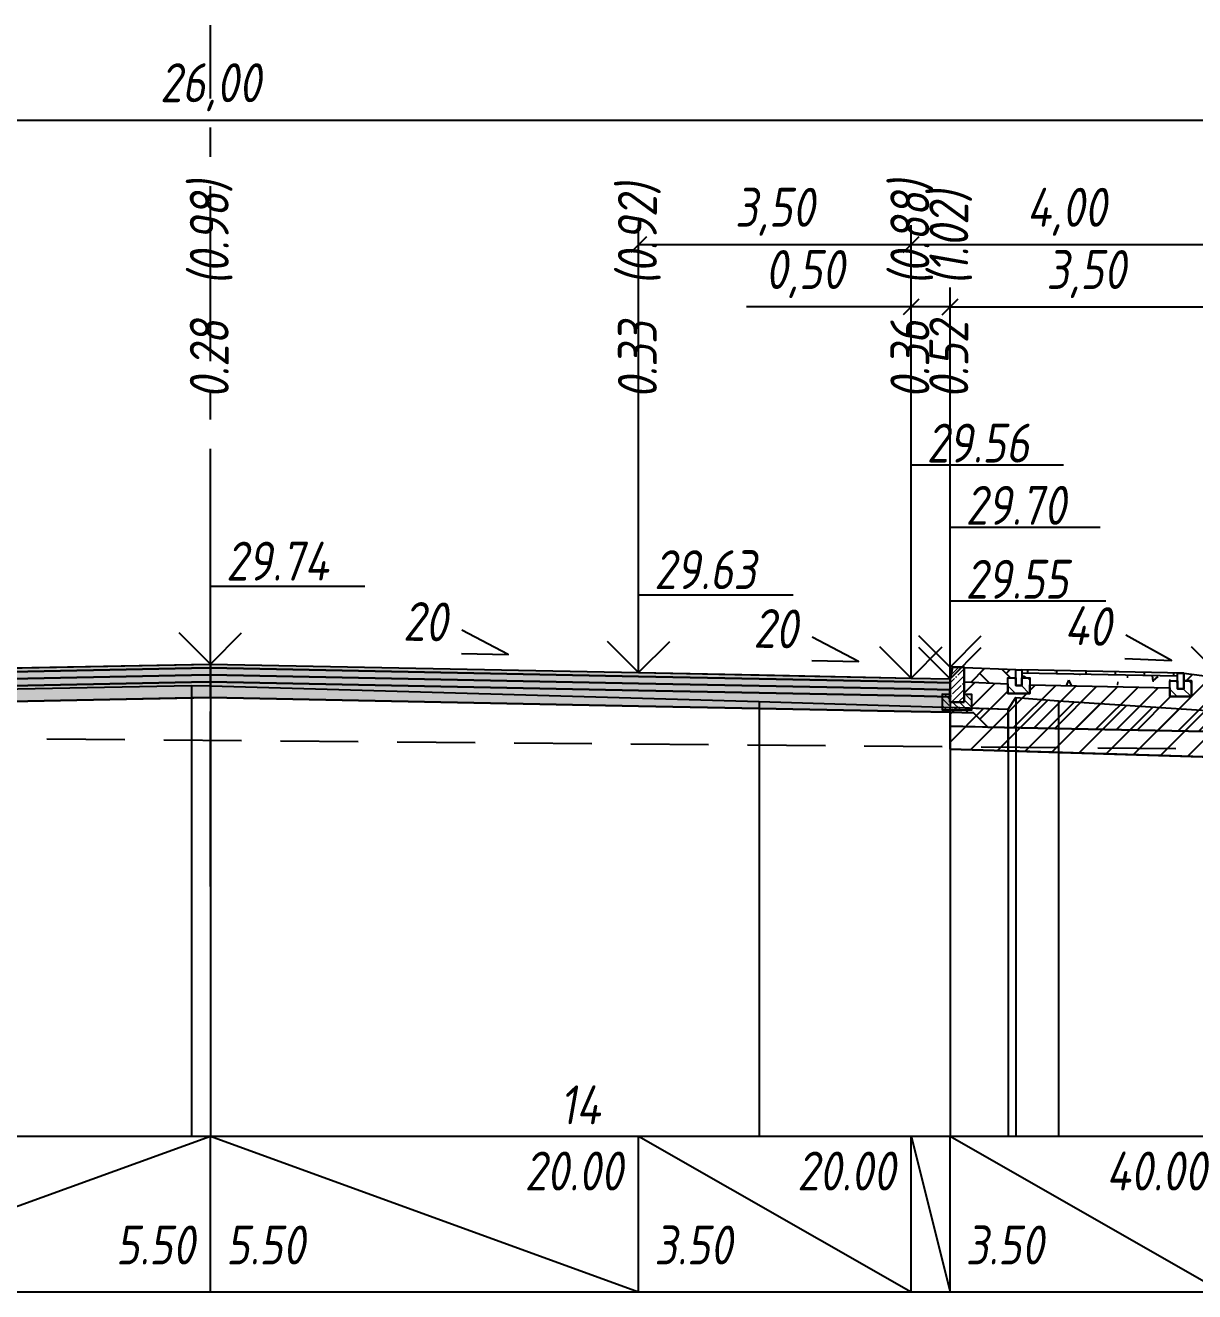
# Model space of a CAD drawing. Extents: x -717 to 1451, y -133302 to 233.
# Drawn here: x 199.3 to 274.4, y -108955 to -108873.6 of the extents above; entities that cross this region are included whole.
import ezdxf
from ezdxf.enums import TextEntityAlignment as Align

# ---------------------------------------------------------------- set-up
doc = ezdxf.new("R2010")
doc.units = 0
doc.linetypes.add('осевая2', pattern=[1.125, 0.75, -0.125, 0.125, -0.125])
doc.linetypes.add('штриховая', pattern=[0.75, 0.5, -0.25])
for name, color, linetype in [('Интерполированный поперечник', 2, 'Continuous'), ('КОД_399', 252, 'Continuous'), ('Код_514', 1, 'Continuous'), ('Контур_0', 7, 'Continuous'), ('Контур_2660', 7, 'Continuous'), ('Контур_400', 7, 'Continuous'), ('Контур_508', 7, 'Continuous'), ('Контур_512', 7, 'Continuous'), ('Контур_513', 7, 'Continuous'), ('Красный поперечник', 1, 'Continuous'), ('Объём_2501', 7, 'Continuous'), ('Объём_2650', 7, 'Continuous'), ('Объём_2660', 7, 'Continuous'), ('Ось', 1, 'осевая2'), ('Откосы', 7, 'Continuous'), ('Отметки покрытия', 7, 'Continuous'), ('Рабочие отметки', 7, 'Continuous'), ('Рабочие отметки доп.', 7, 'Continuous'), ('Слои выравнивания', 7, 'Continuous'), ('Таблица', 7, 'Continuous'), ('Уклоны проезжей части', 7, 'Continuous'), ('Черный поперечник', 3, 'Continuous')]:
    doc.layers.add(name, color=color, linetype=linetype)
for name, color, linetype, true_color in [('Контур_2540', 2, 'Continuous', 0xffff00), ('Контур_2570', 7, 'Continuous', 0x80ff00), ('Контур_2725', 7, 'Continuous', 0x323232), ('Контур_2760', 7, 'Continuous', 0x323232), ('Контур_2761', 7, 'Continuous', 0x323232), ('Контур_2762', 7, 'Continuous', 0x323232), ('Контур_2763', 7, 'Continuous', 0x323232), ('Контур_402', 7, 'Continuous', 0xff6464), ('Объём_2520', 7, 'Continuous', 0x80ffff), ('Объём_2540', 2, 'Continuous', 0xffff00), ('Объём_2563', 7, 'Continuous', 0xff8000), ('Объём_2600', 7, 'Continuous', 0x808000), ('Объём_2746', 2, 'Continuous', 0xffff00)]:
    doc.layers.add(name, color=color, linetype=linetype, true_color=true_color)
doc.styles.get("Standard").update_dxf_attribs({"font": 'txt', "height": 2.5})
doc.styles.add('М', font='romand.shx', dxfattribs={"width": 0.8, "oblique": 10, "height": 2.5})
doc.dimstyles.new('ISO-25', dxfattribs={"dimtxt": 2.5, "dimasz": 2.5, "dimexe": 1.25, "dimexo": 0.625, "dimtad": 1, "dimtxsty": 'Standard', "dimcen": 2.5, "dimadec": 0, "dimazin": 0, "dimtfac": 1, "dimtmove": 0, "dimatfit": 3, "dimfxl": 1, "dimarcsym": 0})

# ---------------------------------------------------------------- blocks, each defined once
blk = doc.blocks.new('_Oblique')
at = {"color": 0, "linetype": 'ByBlock', "lineweight": -2}
blk.add_line((-0.5, -0.5), (0.5, 0.5), dxfattribs=at)
blk = doc.blocks.new('*D3551')
at = {"color": 0, "lineweight": -2, "transparency": 16777216}
for p, q in [((258.657, -108915.066), (258.657, -108890.491)), ((276.157, -108915.016), (276.157, -108890.491)), ((258.657, -108891.741), (276.157, -108891.741))]:
    blk.add_line(p, q, dxfattribs=at)
at = {"layer": 'Defpoints', "color": 0, "transparency": 16777216}
for p in [(276.157, -108891.741), (258.657, -108915.691), (276.157, -108915.641)]:
    blk.add_point(p, dxfattribs=at)
at = {"color": 0, "lineweight": -2, "transparency": 16777216, "rotation": 180}
blk.add_blockref('_Oblique', (258.657, -108891.741), dxfattribs=at)
at = {"color": 0, "lineweight": -2, "transparency": 16777216}
blk.add_blockref('_Oblique', (276.157, -108891.741), dxfattribs=at)
at = {"color": 0, "transparency": 16777216, "insert": (267.407, -108889.628), "char_height": 2.5, "width": 9.58333, "attachment_point": 5, "style": 'М'}
blk.add_mtext('3,50', dxfattribs=at)
blk = doc.blocks.new('*D3553')
at = {"color": 0, "lineweight": -2, "transparency": 16777216}
for p, q in [((256.157, -108915.016), (256.157, -108890.491)), ((258.657, -108915.066), (258.657, -108890.491)), ((256.157, -108891.741), (245.583, -108891.741)), ((258.657, -108891.741), (256.157, -108891.741))]:
    blk.add_line(p, q, dxfattribs=at)
at = {"layer": 'Defpoints', "color": 0, "transparency": 16777216}
for p in [(258.657, -108891.741), (256.157, -108915.641), (258.657, -108915.691)]:
    blk.add_point(p, dxfattribs=at)
at = {"color": 0, "lineweight": -2, "transparency": 16777216, "rotation": 180}
blk.add_blockref('_Oblique', (256.157, -108891.741), dxfattribs=at)
at = {"color": 0, "lineweight": -2, "transparency": 16777216}
blk.add_blockref('_Oblique', (258.657, -108891.741), dxfattribs=at)
at = {"color": 0, "transparency": 16777216, "insert": (249.344, -108889.628), "char_height": 2.5, "width": 9.16667, "attachment_point": 5, "style": 'М'}
blk.add_mtext('0,50', dxfattribs=at)
blk = doc.blocks.new('*D3555')
at = {"color": 0, "lineweight": -2, "transparency": 16777216}
for p, q in [((238.657, -108914.666), (238.657, -108886.491)), ((256.157, -108915.016), (256.157, -108886.491)), ((256.157, -108887.741), (238.657, -108887.741))]:
    blk.add_line(p, q, dxfattribs=at)
at = {"layer": 'Defpoints', "color": 0, "transparency": 16777216}
for p in [(238.657, -108887.741), (238.657, -108915.291), (256.157, -108915.641)]:
    blk.add_point(p, dxfattribs=at)
at = {"color": 0, "lineweight": -2, "transparency": 16777216, "rotation": 180}
blk.add_blockref('_Oblique', (238.657, -108887.741), dxfattribs=at)
at = {"color": 0, "lineweight": -2, "transparency": 16777216}
blk.add_blockref('_Oblique', (256.157, -108887.741), dxfattribs=at)
at = {"color": 0, "transparency": 16777216, "insert": (247.407, -108885.628), "char_height": 2.5, "width": 9.58333, "attachment_point": 5, "style": 'М'}
blk.add_mtext('3,50', dxfattribs=at)
blk = doc.blocks.new('*D3556')
at = {"color": 0, "lineweight": -2, "transparency": 16777216}
for p, q in [((256.157, -108915.016), (256.157, -108886.491)), ((276.157, -108915.766), (276.157, -108886.491)), ((276.157, -108887.741), (256.157, -108887.741))]:
    blk.add_line(p, q, dxfattribs=at)
at = {"layer": 'Defpoints', "color": 0, "transparency": 16777216}
for p in [(256.157, -108887.741), (256.157, -108915.641), (276.157, -108916.391)]:
    blk.add_point(p, dxfattribs=at)
at = {"color": 0, "lineweight": -2, "transparency": 16777216, "rotation": 180}
blk.add_blockref('_Oblique', (256.157, -108887.741), dxfattribs=at)
at = {"color": 0, "lineweight": -2, "transparency": 16777216}
blk.add_blockref('_Oblique', (276.157, -108887.741), dxfattribs=at)
at = {"color": 0, "transparency": 16777216, "insert": (266.157, -108885.628), "char_height": 2.5, "width": 9.16667, "attachment_point": 5, "style": 'М'}
blk.add_mtext('4,00', dxfattribs=at)
blk = doc.blocks.new('*D3558')
at = {"color": 0, "lineweight": -2, "transparency": 16777216}
for p, q in [((146.157, -108915.766), (146.157, -108878.491)), ((276.157, -108915.766), (276.157, -108878.491)), ((146.157, -108879.741), (276.157, -108879.741))]:
    blk.add_line(p, q, dxfattribs=at)
at = {"layer": 'Defpoints', "color": 0, "transparency": 16777216}
for p in [(276.157, -108879.741), (146.157, -108916.391), (276.157, -108916.391)]:
    blk.add_point(p, dxfattribs=at)
at = {"color": 0, "lineweight": -2, "transparency": 16777216, "rotation": 180}
blk.add_blockref('_Oblique', (146.157, -108879.741), dxfattribs=at)
at = {"color": 0, "lineweight": -2, "transparency": 16777216}
blk.add_blockref('_Oblique', (276.157, -108879.741), dxfattribs=at)
at = {"color": 0, "transparency": 16777216, "insert": (211.157, -108877.628), "char_height": 2.5, "width": 11.66667, "attachment_point": 5, "style": 'М'}
blk.add_mtext('26,00', dxfattribs=at)
blk = doc.blocks.new('БР100.30.18')
at = {"linetype": 'Continuous', "lineweight": 13}
h = blk.add_hatch(dxfattribs=at)
h.set_pattern_fill('ANSI35', scale=5)
h.set_pattern_definition([(45, (-1504.996, -4799.2297), (-0.88388348, 0.88388348), []), (45, (-1504.1121, -4799.2297), (-0.88388348, 0.88388348), [1.5625, -0.3125, 0, -0.3125])])
h.paths.add_polyline_path([(0.3, 3.47), (1.8, 3.47), (1.8, -1.03), (0, -1.03), (0, 1.97)])
h = blk.add_hatch(dxfattribs=at)
h.set_pattern_fill('ANSI35', scale=5, angle=90)
h.set_pattern_definition([(135, (-1504.996, -4800.7297), (-0.88388348, -0.88388348), []), (135, (-1504.996, -4799.8458), (-0.88388348, -0.88388348), [1.5625, -0.3125, 0, -0.3125])])
h.paths.add_polyline_path([(-1, -0.03), (0, -0.03), (0, -1.03), (1.8, -1.03), (1.8, -0.03), (2.8, -0.03), (2.8, -2.03), (-1, -2.03)])
at = {"color": 7, "lineweight": 30}
blk.add_lwpolyline([(1.8, -1.03), (0, -1.03), (0, 1.97), (0.3, 3.47), (1.8, 3.47)], close=True, dxfattribs=at)
at = {"linetype": 'Continuous'}
blk.add_lwpolyline([(0, -0.03), (-1, -0.03), (-1, -2.03), (2.8, -2.03), (2.8, -0.03), (1.8, -0.03)], dxfattribs=at)

msp = doc.modelspace()

# ---------------------------------------------------------------- hatches: boundary and pattern name
at = {"linetype": 'Continuous'}
h = msp.add_hatch(dxfattribs=at)
h.set_pattern_fill('AR-HBONE', color=253, scale=0.3)
h.set_pattern_definition([(45, (-36.4145, -114720.9126), (0, 1.69705627), [3.6, -1.2]), (135, (-35.566, -114720.064), (1e-16, 1.69705627), [3.6, -1.2])])
h.paths.add_polyline_path([(263.278, -108915.063), (263.278, -108916.063), (263.278, -108916.063)])
h.paths.add_polyline_path([(259.558, -108914.914), (262.878, -108915.063), (262.878, -108915.563), (262.378, -108915.563), (262.378, -108915.942), (259.557, -108915.815)])
at = {"linetype": 'Continuous', "lineweight": 13}
h = msp.add_hatch(dxfattribs=at)
h.set_pattern_fill('ANSI35', scale=5, angle=90)
h.set_pattern_definition([(135, (-1604.8052, -43187.435), (-0.883883476, -0.883883476), []), (135, (-1604.8052, -43186.5512), (-0.883883476, -0.883883476), [1.5625, -0.3125, 0, -0.3125])])
h.paths.add_polyline_path([(262.378, -108915.563), (262.878, -108915.563), (262.878, -108916.063), (263.278, -108916.063), (263.278, -108915.563), (263.778, -108915.563), (263.778, -108916.563), (262.378, -108916.563)])
at = {"linetype": 'Continuous'}
h = msp.add_hatch(dxfattribs=at)
h.set_pattern_fill('ANSI31', color=256, scale=15, angle=45, style=0)
h.set_pattern_definition([(90, (-1648.8507, -113868.694), (-1.875, 3e-16), [])])
h.paths.add_polyline_path([(273.274, -108915.269), (263.278, -108915.063), (263.278, -108915.263), (273.274, -108915.461)])
at = {"linetype": 'Continuous', "lineweight": 13}
h = msp.add_hatch(dxfattribs=at)
h.set_pattern_fill('ANSI35', scale=5, angle=90)
h.set_pattern_definition([(135, (-1594.4097, -43187.6411), (-0.883883476, -0.883883476), []), (135, (-1594.4097, -43186.7573), (-0.883883476, -0.883883476), [1.5625, -0.3125, 0, -0.3125])])
h.paths.add_polyline_path([(272.774, -108915.769), (273.274, -108915.769), (273.274, -108916.269), (273.674, -108916.269), (273.674, -108915.769), (274.174, -108915.769), (274.174, -108916.769), (272.774, -108916.769)])
at = {"layer": 'КОД_399'}
h = msp.add_hatch(dxfattribs=at)
h.set_pattern_fill('AR-CONC', scale=0.7, angle=45, style=0)
h.set_pattern_definition([(95, (-1648.9326, -113868.7833), (3.860864, 3.2396496), [0.525, -5.775]), (40, (-1648.9326, -113868.7833), (-4.409945, 3.036377), [0.42, -4.62]), (145.45144, (-1648.611, -113868.5133), (-0.549081, 6.2760265), [0.4461813, -4.907995]), (91.1842, (-1649.9226, -113867.7934), (6.101854, 4.4632964), [0.7875, -8.6625]), (141.63564, (-1649.414, -113867.4214), (-0.1953, 9.447982), [0.669272, -7.361996]), (36.18416, (-1649.9226, -113867.793), (-0.1953, 9.447982), [0.63, -6.93]), (66, (-1649.18, -113867.546), (4.947401, 0.9616773), [0.525, -5.775]), (11, (-1649.18, -113867.546), (-2.38496, 4.793659), [0.42, -4.62]), (116.45144, (-1648.768, -113867.4657), (2.562441, 5.7553363), [0.4461813, -4.907995]), (82.5, (-1648.9326, -113868.7833), (-1.5875523, 1.7079287), [0, -4.564, 0, -4.69, 0, -4.6375]), (52.5, (-1648.9326, -113868.7833), (-0.6501106, 3.2543661), [0, -2.674, 0, -4.459, 0, -1.7675]), (12.5, (-1650.0364, -113869.8871), (2.7539272, 2.5306453), [0, -1.75, 0, -5.46, 0, -7.245]), (2.5, (-1650.5314, -113870.382), (2.3911299, 3.3821186), [0, -2.275, 0, -3.626, 0, -5.145])])
h.paths.add_polyline_path([(272.774, -108915.769), (273.274, -108915.769), (273.274, -108915.461), (263.278, -108915.263), (263.278, -108915.563), (263.778, -108915.563), (263.778, -108916.023), (272.774, -108916.202)])
at = {"layer": 'Объём_2563'}
h = msp.add_hatch(dxfattribs=at)
h.set_pattern_fill('ANSI31', color=256, scale=0.3)
h.paths.add_polyline_path([(162.157, -108917.808), (161.239, -108918.727), (140.822, -108919.135), (146.157, -108915.578), (148.641, -108915.269), (148.641, -108915.769), (148.141, -108915.769), (148.141, -108916.769), (149.541, -108916.769), (149.541, -108916.202), (158.536, -108916.024), (158.536, -108916.563), (159.936, -108916.563), (159.936, -108915.942), (162.757, -108915.815), (162.758, -108916.629), (162.258, -108916.63), (162.259, -108917.63), (163.657, -108917.628), (163.657, -108917.778)])
h.paths.add_polyline_path([(261.076, -108918.727), (260.157, -108917.808), (258.657, -108917.778), (258.657, -108917.628), (260.055, -108917.63), (260.056, -108916.63), (259.556, -108916.629), (259.557, -108915.815), (262.378, -108915.942), (262.378, -108916.563), (263.778, -108916.563), (263.778, -108916.023), (272.774, -108916.202), (272.774, -108916.769), (274.174, -108916.769), (274.174, -108915.769), (273.674, -108915.769), (273.674, -108915.269), (276.157, -108915.578), (281.492, -108919.135)])
at = {"layer": 'Объём_2600'}
h = msp.add_hatch(dxfattribs=at)
h.set_pattern_fill('ANSI31', color=6, scale=0.4)
h.paths.add_polyline_path([(163.657, -108920.153), (141.062, -108920.831), (141.062, -108919.589), (145.783, -108917.909), (145.783, -108917.159), (154.065, -108916.591), (156.727, -108916.529), (157.227, -108917.278), (163.657, -108917.074)])
h.paths.add_polyline_path([(283.315, -108921.552), (283.315, -108920.893), (258.657, -108920.153), (258.657, -108917.459), (262.392, -108917.573), (262.892, -108916.822), (265.634, -108917.039), (275.156, -108917.664), (278.602, -108918.369), (278.602, -108919.119), (284.922, -108920.919), (284.168, -108920.919), (284.168, -108922.12)])
h.paths.add_polyline_path([(291.962, -108920.919), (285.392, -108920.919), (289.946, -108919.745), (293.795, -108919.2), (294.222, -108919.412), (292.815, -108920.35), (292.815, -108921.552), (291.962, -108922.12)])
at = {"layer": 'Слои выравнивания'}
for color, points in [(2, [(163.657, -108915.628), (166.157, -108915.578), (173.094, -108915.44), (183.657, -108915.228), (209.942, -108914.703), (211.157, -108914.678), (211.157, -108914.928), (209.942, -108914.953), (183.657, -108915.478), (173.094, -108915.69), (166.157, -108915.828), (163.657, -108915.878)]), (3, [(163.657, -108915.878), (166.157, -108915.828), (173.094, -108915.69), (183.657, -108915.478), (209.942, -108914.953), (211.157, -108914.928), (211.157, -108915.378), (209.942, -108915.403), (183.657, -108915.928), (173.094, -108916.14), (166.157, -108916.278), (163.657, -108916.328)]), (2, [(211.157, -108914.678), (238.657, -108915.228), (246.397, -108915.383), (256.157, -108915.578), (258.657, -108915.628), (258.657, -108915.878), (256.157, -108915.828), (246.397, -108915.633), (238.657, -108915.478), (211.157, -108914.928)]), (3, [(211.157, -108914.928), (238.657, -108915.478), (246.397, -108915.633), (256.157, -108915.828), (258.657, -108915.878), (258.657, -108916.328), (256.157, -108916.278), (246.397, -108916.083), (238.657, -108915.928), (211.157, -108915.378)]), (4, [(163.657, -108916.328), (166.157, -108916.278), (173.094, -108916.14), (183.657, -108915.928), (209.942, -108915.403), (211.157, -108915.378), (211.157, -108915.828), (209.942, -108915.853), (183.657, -108916.378), (173.094, -108916.59), (166.157, -108916.728), (163.657, -108916.778)]), (4, [(211.157, -108915.378), (238.657, -108915.928), (246.397, -108916.083), (256.157, -108916.278), (258.657, -108916.328), (258.657, -108916.778), (256.157, -108916.728), (246.397, -108916.533), (238.657, -108916.378), (211.157, -108915.828)]), (5, [(163.657, -108916.778), (166.157, -108916.728), (173.094, -108916.59), (183.657, -108916.378), (209.942, -108915.853), (211.157, -108915.828), (211.157, -108916.828), (209.942, -108916.853), (183.657, -108917.378), (173.094, -108917.59), (166.157, -108917.728), (163.657, -108917.778)]), (5, [(211.157, -108915.828), (238.657, -108916.378), (246.397, -108916.533), (256.157, -108916.728), (258.657, -108916.778), (258.657, -108917.778), (256.157, -108917.728), (246.397, -108917.533), (238.657, -108917.378), (211.157, -108916.828)])]:
    msp.add_hatch(color=color, dxfattribs=at).paths.add_polyline_path(points)

# ---------------------------------------------------------------- linework, layer by layer
for points in [[(262.878, -108915.063), (259.558, -108914.914), (259.557, -108915.815), (262.378, -108915.942), (262.378, -108915.563), (262.878, -108915.563), (262.878, -108915.063)], [(263.278, -108915.563), (263.778, -108915.563), (263.778, -108916.563), (262.378, -108916.563), (262.378, -108915.563), (262.878, -108915.563), (262.878, -108916.063), (263.278, -108916.063), (263.278, -108915.563)], [(262.878, -108915.063), (263.278, -108915.063), (263.278, -108916.063), (262.878, -108916.063), (262.878, -108915.063)], [(273.674, -108915.269), (263.278, -108915.063)], [(273.274, -108915.461), (263.278, -108915.263)], [(273.274, -108915.269), (273.674, -108915.269), (273.674, -108916.269), (273.274, -108916.269), (273.274, -108915.269)], [(263.778, -108916.023), (272.774, -108916.202)], [(273.674, -108915.769), (274.174, -108915.769), (274.174, -108916.769), (272.774, -108916.769), (272.774, -108915.769), (273.274, -108915.769), (273.274, -108916.269), (273.674, -108916.269), (273.674, -108915.769)]]:
    msp.add_lwpolyline(points)
at = {"layer": 'Интерполированный поперечник', "linetype": 'штриховая', "ltscale": 10, "flags": 128}
msp.add_lwpolyline([(140.657, -108918.971), (285.139, -108920.204)], dxfattribs=at)
at = {"layer": 'Код_514'}
for p, q in [((183.657, -108955), (211.157, -108945)), ((211.157, -108955), (211.157, -108945)), ((211.157, -108945), (238.657, -108955)), ((238.657, -108955), (238.657, -108945)), ((238.657, -108945), (256.157, -108955)), ((256.157, -108955), (256.157, -108945)), ((256.157, -108945), (258.657, -108955)), ((258.657, -108955), (258.657, -108945)), ((258.657, -108955), (258.657, -108945)), ((258.657, -108945), (276.157, -108955))]:
    msp.add_line(p, q, dxfattribs=at)
at = {"layer": 'Контур_0', "color": 250, "flags": 128}
for points in [[(258.657, -108918.678), (258.657, -108917.778), (260.157, -108917.808), (261.076, -108918.727), (258.657, -108918.678), (258.657, -108918.678)], [(258.657, -108917.778), (260.157, -108917.808), (261.076, -108918.727), (281.492, -108919.135)]]:
    msp.add_lwpolyline(points, dxfattribs=at)
at = {"layer": 'Контур_2540', "flags": 128}
msp.add_lwpolyline([(281.492, -108919.135), (283.315, -108920.35), (283.315, -108920.893), (258.657, -108920.153), (258.657, -108918.678), (281.492, -108919.135), (281.492, -108919.135)], dxfattribs=at)
at = {"layer": 'Контур_2570', "flags": 128}
msp.add_lwpolyline([(173.094, -108916.774), (209.942, -108916.053), (211.157, -108916.087), (246.397, -108917.085), (262.392, -108917.573), (262.892, -108916.822), (265.634, -108917.039), (275.156, -108917.664), (278.602, -108918.369), (278.602, -108919.119), (280.258, -108919.588), (285.145, -108920.982), (285.145, -108920.982), (289.946, -108919.745), (293.795, -108919.2), (294.253, -108919.427), (304.938, -108919.376), (311.994, -108919.331), (314.134, -108918.789), (320.332, -108916.918)], dxfattribs=at)
at = {"layer": 'Контур_2660', "flags": 128}
msp.add_lwpolyline([(258.657, -108920.153), (283.315, -108920.893)], dxfattribs=at)
at = {"layer": 'Контур_2725', "flags": 128}
msp.add_lwpolyline([(163.657, -108917.778), (166.157, -108917.728), (173.094, -108917.59), (183.657, -108917.378), (209.942, -108916.853), (211.157, -108916.828), (238.657, -108917.378), (246.397, -108917.533), (256.157, -108917.728), (258.657, -108917.778)], dxfattribs=at)
at = {"layer": 'Контур_2760', "flags": 128}
msp.add_lwpolyline([(163.657, -108915.628), (166.157, -108915.578), (173.094, -108915.44), (183.657, -108915.228), (209.942, -108914.703), (211.157, -108914.678), (238.657, -108915.228), (246.397, -108915.383), (256.157, -108915.578), (258.657, -108915.628)], dxfattribs=at)
at = {"layer": 'Контур_2761', "flags": 128}
msp.add_lwpolyline([(163.657, -108915.878), (166.157, -108915.828), (173.094, -108915.69), (183.657, -108915.478), (209.942, -108914.953), (211.157, -108914.928), (238.657, -108915.478), (246.397, -108915.633), (256.157, -108915.828), (258.657, -108915.878)], dxfattribs=at)
at = {"layer": 'Контур_2762', "flags": 128}
msp.add_lwpolyline([(163.657, -108916.328), (166.157, -108916.278), (173.094, -108916.14), (183.657, -108915.928), (209.942, -108915.403), (211.157, -108915.378), (238.657, -108915.928), (246.397, -108916.083), (256.157, -108916.278), (258.657, -108916.328)], dxfattribs=at)
at = {"layer": 'Контур_2763', "flags": 128}
msp.add_lwpolyline([(163.657, -108916.778), (166.157, -108916.728), (173.094, -108916.59), (183.657, -108916.378), (209.942, -108915.853), (211.157, -108915.828), (238.657, -108916.378), (246.397, -108916.533), (256.157, -108916.728), (258.657, -108916.778)], dxfattribs=at)
at = {"layer": 'Контур_400', "flags": 128}
for points in [[(163.657, -108915.628), (166.157, -108915.578), (166.157, -108915.578), (166.157, -108915.578), (166.157, -108915.578), (166.157, -108915.578), (166.157, -108915.578), (183.657, -108915.228), (211.157, -108914.678)], [(211.157, -108914.678), (238.657, -108915.228), (256.157, -108915.578), (256.157, -108915.578), (256.157, -108915.578), (256.157, -108915.578), (256.157, -108915.578), (256.157, -108915.578), (258.657, -108915.628)]]:
    msp.add_lwpolyline(points, dxfattribs=at)
at = {"layer": 'Контур_402', "flags": 128}
msp.add_lwpolyline([(138.147, -108920.919), (163.657, -108920.153), (163.657, -108917.778), (211.157, -108916.828), (258.657, -108917.778), (258.657, -108920.153), (283.315, -108920.893)], dxfattribs=at)
at = {"layer": 'Контур_508', "flags": 128}
msp.add_lwpolyline([(105, -108908.317), (126.275, -108922.5), (126.275, -108923.702), (129.722, -108926), (130.025, -108926), (132.025, -108926), (132.328, -108926), (135.775, -108923.702), (135.775, -108922.5), (138.147, -108920.919), (163.657, -108920.153), (163.657, -108917.778), (211.157, -108916.828), (258.657, -108917.778), (258.657, -108920.153), (283.315, -108920.893), (283.315, -108921.552), (286.762, -108923.85), (287.065, -108923.85), (289.065, -108923.85), (289.368, -108923.85), (292.815, -108921.552), (292.815, -108920.35), (295.332, -108918.672)], dxfattribs=at)
at = {"layer": 'Контур_512', "flags": 128}
msp.add_lwpolyline([(258.657, -108920.153), (283.315, -108920.893), (283.315, -108921.552), (286.762, -108923.85), (287.065, -108923.85), (289.065, -108923.85), (289.368, -108923.85), (292.815, -108921.552), (292.815, -108920.35), (295.332, -108918.672)], dxfattribs=at)
at = {"layer": 'Контур_513', "flags": 128}
msp.add_lwpolyline([(105, -108908.317), (126.275, -108922.5), (126.275, -108923.702), (129.722, -108926), (130.025, -108926), (132.025, -108926), (132.328, -108926), (135.775, -108923.702), (135.775, -108922.5), (138.147, -108920.919), (163.657, -108920.153), (163.657, -108917.778), (211.157, -108916.828), (258.657, -108917.778), (258.657, -108920.153), (283.315, -108920.893), (283.315, -108921.552), (286.762, -108923.85), (287.065, -108923.85), (289.065, -108923.85), (289.368, -108923.85), (292.815, -108921.552), (292.815, -108920.35), (295.332, -108918.672)], dxfattribs=at)
at = {"layer": 'Красный поперечник'}
for p, q in [((183.657, -108915.228), (211.157, -108914.678)), ((211.157, -108914.678), (238.657, -108915.228)), ((238.657, -108915.228), (256.157, -108915.578)), ((256.157, -108915.578), (258.657, -108915.628)), ((258.657, -108920.153), (258.657, -108945))]:
    msp.add_line(p, q, dxfattribs=at)
at = {"layer": 'Объём_2501', "flags": 128}
for points in [[(163.657, -108915.628), (166.157, -108915.578), (166.157, -108915.578), (166.157, -108915.578), (166.157, -108915.578), (166.157, -108915.578), (166.157, -108915.578), (183.657, -108915.228), (211.157, -108914.678)], [(211.157, -108914.678), (238.657, -108915.228), (256.157, -108915.578), (256.157, -108915.578), (256.157, -108915.578), (256.157, -108915.578), (256.157, -108915.578), (256.157, -108915.578), (258.657, -108915.628)]]:
    msp.add_lwpolyline(points, dxfattribs=at)
at = {"layer": 'Объём_2520', "color": 250, "flags": 128}
msp.add_lwpolyline([(258.657, -108918.678), (258.657, -108917.778), (260.157, -108917.808), (261.076, -108918.727), (258.657, -108918.678), (258.657, -108918.678)], dxfattribs=at)
at = {"layer": 'Объём_2540', "flags": 128}
msp.add_lwpolyline([(281.492, -108919.135), (283.315, -108920.35), (283.315, -108920.893), (258.657, -108920.153), (258.657, -108918.678), (281.492, -108919.135), (281.492, -108919.135)], dxfattribs=at)
at = {"layer": 'Объём_2563', "color": 250, "flags": 128}
msp.add_lwpolyline([(261.076, -108918.727), (260.157, -108917.808), (258.657, -108917.778), (258.657, -108917.628), (260.055, -108917.63), (260.056, -108916.63), (259.556, -108916.629), (259.557, -108915.815), (262.378, -108915.942), (262.378, -108916.563), (263.778, -108916.563), (263.778, -108916.023), (272.774, -108916.202), (272.774, -108916.769), (274.174, -108916.769), (274.174, -108915.769), (273.674, -108915.769), (273.674, -108915.269), (276.157, -108915.578), (281.492, -108919.135), (261.076, -108918.727), (261.076, -108918.727)], dxfattribs=at)
at = {"layer": 'Объём_2650', "color": 6, "flags": 128}
msp.add_lwpolyline([(283.315, -108921.552), (283.315, -108920.893), (258.657, -108920.153), (258.657, -108917.459), (262.392, -108917.573), (262.892, -108916.822), (265.634, -108917.039), (275.156, -108917.664), (278.602, -108918.369), (278.602, -108919.119), (284.922, -108920.919), (284.168, -108920.919), (284.168, -108922.12), (283.315, -108921.552), (283.315, -108921.552)], dxfattribs=at)
at = {"layer": 'Объём_2660', "flags": 128}
msp.add_lwpolyline([(258.657, -108920.153), (283.315, -108920.893)], dxfattribs=at)
at = {"layer": 'Объём_2746', "flags": 128}
msp.add_lwpolyline([(292.815, -108921.552), (289.368, -108923.85), (286.762, -108923.85), (283.315, -108921.552), (283.315, -108920.893), (262.392, -108920.265), (262.392, -108917.573), (262.892, -108916.822), (265.634, -108917.039), (275.156, -108917.664), (278.602, -108918.369), (278.602, -108919.119), (283.603, -108920.542), (287.065, -108922.85), (289.065, -108922.85), (292.815, -108920.35), (292.815, -108921.552), (292.815, -108921.552)], dxfattribs=at)
at = {"layer": 'Ось', "ltscale": 15}
msp.add_line((211.157, -108928.971), (211.157, -108873.649), dxfattribs=at)
at = {"layer": 'Откосы', "color": 1, "flags": 128}
for points in [[(227.277, -108914), (230.276, -108914.06), (227.307, -108912.501)], [(249.777, -108914.45), (252.776, -108914.51), (249.807, -108912.951)], [(269.895, -108914.327), (272.893, -108914.447), (269.955, -108912.828)]]:
    msp.add_lwpolyline(points, dxfattribs=at)
at = {"layer": 'Отметки покрытия', "color": 1}
for p, q in [((256.157, -108915.578), (256.157, -108901.878)), ((256.157, -108901.878), (265.951, -108901.878)), ((258.657, -108914.878), (258.657, -108905.878)), ((258.657, -108905.878), (268.304, -108905.878)), ((211.157, -108914.678), (211.157, -108909.678)), ((211.157, -108909.678), (221.063, -108909.678)), ((238.657, -108915.228), (238.657, -108910.228)), ((238.657, -108910.228), (248.579, -108910.228)), ((258.657, -108915.628), (258.657, -108910.628)), ((258.657, -108910.628), (268.666, -108910.628)), ((211.157, -108914.678), (209.157, -108912.678)), ((211.157, -108914.678), (213.157, -108912.678)), ((238.657, -108915.228), (236.657, -108913.228)), ((238.657, -108915.228), (240.657, -108913.228)), ((258.657, -108914.878), (256.657, -108912.878)), ((258.657, -108914.878), (260.657, -108912.878)), ((256.157, -108915.578), (254.157, -108913.578)), ((256.157, -108915.578), (258.157, -108913.578)), ((258.657, -108915.628), (256.657, -108913.628)), ((258.657, -108915.628), (260.657, -108913.628)), ((276.157, -108915.578), (274.157, -108913.578))]:
    msp.add_line(p, q, dxfattribs=at)
at = {"layer": 'Слои выравнивания'}
for p, q in [((211.157, -108914.678), (211.157, -108945)), ((258.657, -108915.628), (258.657, -108945))]:
    msp.add_line(p, q, dxfattribs=at)
at = {"layer": 'Слои выравнивания', "color": 2, "flags": 128}
for points in [[(163.657, -108915.628), (166.157, -108915.578), (173.094, -108915.44), (183.657, -108915.228), (209.942, -108914.703), (211.157, -108914.678), (211.157, -108914.928), (209.942, -108914.953), (183.657, -108915.478), (173.094, -108915.69), (166.157, -108915.828), (163.657, -108915.878)], [(211.157, -108914.678), (238.657, -108915.228), (246.397, -108915.383), (256.157, -108915.578), (258.657, -108915.628), (258.657, -108915.878), (256.157, -108915.828), (246.397, -108915.633), (238.657, -108915.478), (211.157, -108914.928)]]:
    msp.add_lwpolyline(points, close=True, dxfattribs=at)
at = {"layer": 'Слои выравнивания', "color": 3, "flags": 128}
for points in [[(163.657, -108915.878), (166.157, -108915.828), (173.094, -108915.69), (183.657, -108915.478), (209.942, -108914.953), (211.157, -108914.928), (211.157, -108915.378), (209.942, -108915.403), (183.657, -108915.928), (173.094, -108916.14), (166.157, -108916.278), (163.657, -108916.328)], [(211.157, -108914.928), (238.657, -108915.478), (246.397, -108915.633), (256.157, -108915.828), (258.657, -108915.878), (258.657, -108916.328), (256.157, -108916.278), (246.397, -108916.083), (238.657, -108915.928), (211.157, -108915.378)]]:
    msp.add_lwpolyline(points, close=True, dxfattribs=at)
at = {"layer": 'Слои выравнивания', "color": 4, "flags": 128}
for points in [[(163.657, -108916.328), (166.157, -108916.278), (173.094, -108916.14), (183.657, -108915.928), (209.942, -108915.403), (211.157, -108915.378), (211.157, -108915.828), (209.942, -108915.853), (183.657, -108916.378), (173.094, -108916.59), (166.157, -108916.728), (163.657, -108916.778)], [(211.157, -108915.378), (238.657, -108915.928), (246.397, -108916.083), (256.157, -108916.278), (258.657, -108916.328), (258.657, -108916.778), (256.157, -108916.728), (246.397, -108916.533), (238.657, -108916.378), (211.157, -108915.828)]]:
    msp.add_lwpolyline(points, close=True, dxfattribs=at)
at = {"layer": 'Слои выравнивания', "color": 5, "flags": 128}
for points in [[(163.657, -108916.778), (166.157, -108916.728), (173.094, -108916.59), (183.657, -108916.378), (209.942, -108915.853), (211.157, -108915.828), (211.157, -108916.828), (209.942, -108916.853), (183.657, -108917.378), (173.094, -108917.59), (166.157, -108917.728), (163.657, -108917.778)], [(211.157, -108915.828), (238.657, -108916.378), (246.397, -108916.533), (256.157, -108916.728), (258.657, -108916.778), (258.657, -108917.778), (256.157, -108917.728), (246.397, -108917.533), (238.657, -108917.378), (211.157, -108916.828)]]:
    msp.add_lwpolyline(points, close=True, dxfattribs=at)
at = {"layer": 'Таблица'}
for p, q in [((80, -108945), (320.332, -108945)), ((80, -108955), (320.332, -108955))]:
    msp.add_line(p, q, dxfattribs=at)
at = {"layer": 'Уклоны проезжей части', "color": 1, "flags": 128}
for points in [[(227.277, -108914), (230.276, -108914.06), (227.307, -108912.501)], [(249.777, -108914.45), (252.776, -108914.51), (249.807, -108912.951)], [(269.895, -108914.327), (272.893, -108914.447), (269.955, -108912.828)]]:
    msp.add_lwpolyline(points, dxfattribs=at)
at = {"layer": 'Черный поперечник', "color": 7}
for p, q in [((209.942, -108916.053), (209.942, -108945)), ((211.157, -108916.087), (211.157, -108945)), ((246.397, -108917.085), (246.397, -108945)), ((262.892, -108916.822), (262.892, -108945)), ((265.634, -108917.039), (265.634, -108945)), ((262.392, -108917.573), (262.392, -108945))]:
    msp.add_line(p, q, dxfattribs=at)
at = {"layer": 'Черный поперечник', "flags": 128}
msp.add_lwpolyline([(173.094, -108916.774), (209.942, -108916.053), (211.157, -108916.087), (246.397, -108917.085), (262.392, -108917.573), (262.892, -108916.822), (265.634, -108917.039), (275.156, -108917.664), (278.602, -108918.369), (280.258, -108918.838), (285.145, -108920.232), (289.946, -108918.995), (293.795, -108918.45), (294.253, -108918.677), (304.938, -108918.626), (311.994, -108918.581), (314.134, -108918.039), (320.332, -108916.168)], dxfattribs=at)

# ---------------------------------------------------------------- block references
at = {"lineweight": 18, "xscale": 0.5, "yscale": 0.5, "zscale": 0.5, "rotation": 359.9444632229611}
msp.add_blockref('БР100.30.18', (258.656, -108916.612), dxfattribs=at)

# ---------------------------------------------------------------- texts
at = {"layer": 'Код_514', "style": 'М', "oblique": 10, "width": 0.8}
for s, p in [('20.00', (237.657, -108946)), ('20.00', (255.157, -108946)), ('40.00', (275.157, -108946))]:
    msp.add_text(s, height=2.5, dxfattribs=at).set_placement(p, align=Align.TOP_RIGHT)
msp.add_text('5.50', height=2.5, dxfattribs=at).set_placement((210.157, -108954), align=Align.BOTTOM_RIGHT)
for s, p in [('5.50', (212.157, -108954)), ('3.50', (239.657, -108954)), ('3.50', (259.657, -108954))]:
    msp.add_text(s, height=2.5, dxfattribs=at).set_placement(p, align=Align.BOTTOM_LEFT)
at = {"layer": 'Откосы', "color": 1, "style": 'М', "oblique": 10, "width": 0.8}
for s, rotation, p in [('20', 358.85423, (224.927, -108913.954)), ('20', 358.85423, (247.427, -108914.404)), ('40', 357.70938, (267.447, -108914.229))]:
    msp.add_text(s, height=2.5, rotation=rotation, dxfattribs=at).set_placement(p, align=Align.BOTTOM_CENTER)
at = {"layer": 'Отметки покрытия', "color": 1, "style": 'М', "oblique": 10, "width": 0.8}
for s, p in [('29.56', (257.157, -108902.486)), ('29.70', (259.657, -108906.486)), ('29.74', (212.157, -108910.069)), ('29.63', (239.657, -108910.619)), ('29.55', (259.657, -108911.236))]:
    msp.add_text(s, height=2.5, dxfattribs=at).set_placement(p, align=Align.BOTTOM_LEFT)
at = {"layer": 'Рабочие отметки', "color": 1, "style": 'М', "oblique": 10, "width": 0.8}
for s, p in [('0.28', (211.079, -108897.628)), ('0.33', (238.579, -108897.628)), ('0.36', (256.079, -108897.628)), ('0.52', (258.579, -108897.628))]:
    msp.add_text(s, height=2.5, rotation=90, dxfattribs=at).set_placement(p, align=Align.MIDDLE_LEFT)
at = {"layer": 'Рабочие отметки доп.', "color": 1, "style": 'М', "oblique": 10, "width": 0.8}
for s, p in [('(0.98)', (211.079, -108890.328)), ('(0.92)', (238.579, -108890.328)), ('(0.88)', (256.079, -108890.328)), ('(1.02)', (258.579, -108890.328))]:
    msp.add_text(s, height=2.5, rotation=90, dxfattribs=at).set_placement(p, align=Align.MIDDLE_LEFT)
at = {"layer": 'Слои выравнивания', "style": 'М', "oblique": 10, "width": 0.8}
msp.add_text('14', height=2.5, dxfattribs=at).set_placement((234.907, -108945), align=Align.BOTTOM_CENTER)
at = {"layer": 'Уклоны проезжей части', "color": 1, "style": 'М', "oblique": 10, "width": 0.8}
for s, rotation, p in [('20', 358.85423, (224.927, -108913.954)), ('20', 358.85423, (247.427, -108914.404)), ('40', 357.70938, (267.447, -108914.229))]:
    msp.add_text(s, height=2.5, rotation=rotation, dxfattribs=at).set_placement(p, align=Align.BOTTOM_CENTER)

# ---------------------------------------------------------------- dimensions: what is measured, and where the dimension line sits
at = {"color": 5}
for base, p1, p2, picture, middle in [((276.157, -108879.741), (146.157, -108916.391), (276.157, -108916.391), '*D3558', (211.157, -108877.628)), ((276.157, -108891.741), (258.657, -108915.691), (276.157, -108915.641), '*D3551', (267.407, -108889.628))]:
    dim = msp.add_linear_dim(base=base, p1=p1, p2=p2, angle=180, dimstyle='ISO-25', override={"dimasz": 1, "dimlfac": 0.2, "dimzin": 0, "dimtxsty": 'М', "dimblk1": 'Oblique', "dimblk2": 'Oblique', "dimsah": 1}, dxfattribs=at)
    dim.commit()
    dim.dimension.update_dxf_attribs({"geometry": picture, "text_midpoint": middle})
for base, p1, p2, picture, middle in [((238.657, -108887.741), (256.157, -108915.641), (238.657, -108915.291), '*D3555', (247.407, -108885.628)), ((256.157, -108887.741), (276.157, -108916.391), (256.157, -108915.641), '*D3556', (266.157, -108885.628))]:
    dim = msp.add_linear_dim(base=base, p1=p1, p2=p2, dimstyle='ISO-25', override={"dimasz": 1, "dimlfac": 0.2, "dimzin": 0, "dimtxsty": 'М', "dimblk1": 'Oblique', "dimblk2": 'Oblique', "dimsah": 1}, dxfattribs=at)
    dim.commit()
    dim.dimension.update_dxf_attribs({"geometry": picture, "text_midpoint": middle})
dim = msp.add_linear_dim(base=(258.657, -108891.741), p1=(256.157, -108915.641), p2=(258.657, -108915.691), angle=180, dimstyle='ISO-25', override={"dimasz": 1, "dimlfac": 0.2, "dimzin": 0, "dimtxsty": 'М', "dimblk1": 'Oblique', "dimblk2": 'Oblique', "dimsah": 1}, dxfattribs=at)
dim.commit()
dim.dimension.update_dxf_attribs({"geometry": '*D3553', "text_midpoint": (249.344, -108891.741), "dimtype": 160})

doc.saveas('drawing.dxf')
